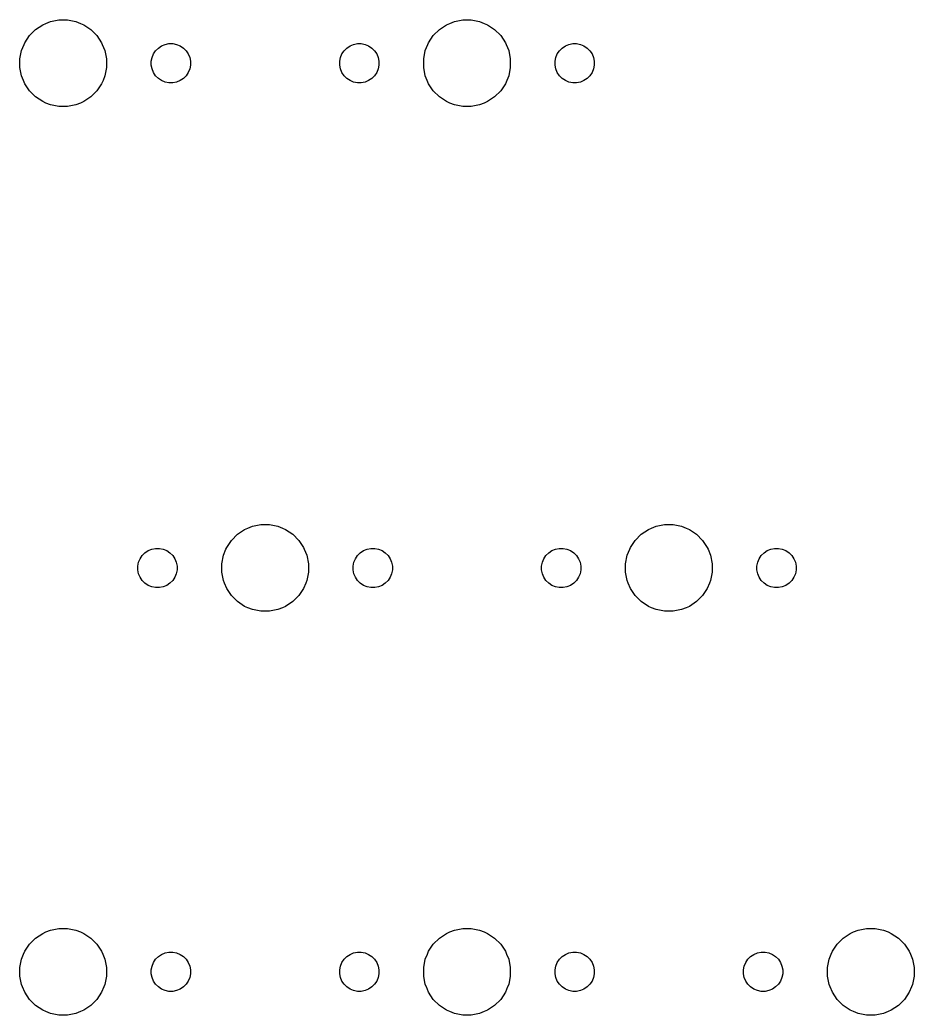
# Model space of a CAD drawing. Extents: x -9 to 373, y -109 to 13.
# Drawn here: x 145.59 to 187.78, y -44.91 to 2.04 of the extents above; entities that cross this region are included whole.
import ezdxf

# ---------------------------------------------------------------- set-up
doc = ezdxf.new("R2010")
doc.units = 0
doc.layers.add('BLACK', color=7, linetype='CONTINUOUS')

msp = doc.modelspace()

# ---------------------------------------------------------------- linework, layer by layer
at = {"layer": 'BLACK', "linetype": 'CONTINUOUS'}
for p, q in [((146.823, 1.87602), (147.041, 1.96632)), ((147.041, 1.96632), (147.436, 2.0449)), ((147.436, 2.0449), (147.839, 2.0449)), ((147.839, 2.0449), (148.234, 1.96632)), ((148.234, 1.96632), (148.452, 1.87602)), ((165.873, 1.87602), (166.091, 1.96632)), ((166.091, 1.96632), (166.486, 2.0449)), ((166.486, 2.0449), (166.889, 2.0449)), ((166.889, 2.0449), (167.284, 1.96632)), ((167.284, 1.96632), (167.502, 1.87602)), ((146.049, 1.30355), (146.334, 1.58838)), ((146.334, 1.58838), (146.669, 1.81217)), ((146.669, 1.81217), (146.823, 1.87602)), ((148.452, 1.87602), (148.606, 1.81217)), ((148.606, 1.81217), (148.941, 1.58838)), ((148.941, 1.58838), (149.226, 1.30355)), ((165.099, 1.30355), (165.384, 1.58838)), ((165.384, 1.58838), (165.719, 1.81217)), ((165.719, 1.81217), (165.873, 1.87602)), ((167.502, 1.87602), (167.656, 1.81217)), ((167.656, 1.81217), (167.991, 1.58838)), ((167.991, 1.58838), (168.276, 1.30355)), ((145.793, 0.890414), (145.825, 0.968623)), ((145.825, 0.968623), (146.049, 1.30355)), ((149.226, 1.30355), (149.45, 0.968623)), ((149.45, 0.968623), (149.482, 0.890414)), ((164.843, 0.890414), (164.875, 0.968623)), ((164.875, 0.968623), (165.099, 1.30355)), ((168.276, 1.30355), (168.5, 0.968623)), ((168.5, 0.968623), (168.532, 0.890414)), ((145.593, 0.201406), (145.671, 0.596474)), ((145.671, 0.596474), (145.793, 0.890414)), ((149.482, 0.890414), (149.604, 0.596474)), ((149.604, 0.596474), (149.682, 0.201406)), ((151.897, 0.438626), (151.998, 0.590291)), ((151.998, 0.590291), (152.127, 0.719272)), ((152.127, 0.719272), (152.279, 0.820611)), ((152.279, 0.820611), (152.447, 0.890415)), ((152.447, 0.890415), (152.626, 0.926)), ((152.626, 0.926), (152.809, 0.926)), ((152.809, 0.926), (152.988, 0.890415)), ((152.988, 0.890415), (153.156, 0.820611)), ((153.156, 0.820611), (153.308, 0.719272)), ((153.308, 0.719272), (153.437, 0.590291)), ((153.437, 0.590291), (153.538, 0.438626)), ((160.787, 0.438626), (160.888, 0.590291)), ((160.888, 0.590291), (161.017, 0.719272)), ((161.017, 0.719272), (161.169, 0.820611)), ((161.169, 0.820611), (161.337, 0.890415)), ((161.337, 0.890415), (161.516, 0.926)), ((161.516, 0.926), (161.699, 0.926)), ((161.699, 0.926), (161.878, 0.890415)), ((161.878, 0.890415), (162.046, 0.820611)), ((162.046, 0.820611), (162.198, 0.719272)), ((162.198, 0.719272), (162.327, 0.590291)), ((162.327, 0.590291), (162.428, 0.438626)), ((164.643, 0.201406), (164.721, 0.596474)), ((164.721, 0.596474), (164.843, 0.890414)), ((168.532, 0.890414), (168.654, 0.596474)), ((168.654, 0.596474), (168.732, 0.201406)), ((170.947, 0.438626), (171.048, 0.590291)), ((171.048, 0.590291), (171.177, 0.719272)), ((171.177, 0.719272), (171.329, 0.820611)), ((171.329, 0.820611), (171.497, 0.890415)), ((171.497, 0.890415), (171.676, 0.926)), ((171.676, 0.926), (171.859, 0.926)), ((171.859, 0.926), (172.038, 0.890415)), ((172.038, 0.890415), (172.206, 0.820611)), ((172.206, 0.820611), (172.358, 0.719272)), ((172.358, 0.719272), (172.487, 0.590291)), ((172.487, 0.590291), (172.588, 0.438626)), ((145.593, -0.201406), (145.593, 0.201406)), ((149.682, 0.201406), (149.682, -0.201406)), ((151.791, 0.091203), (151.827, 0.270104)), ((151.791, -0.091203), (151.791, 0.091203)), ((151.827, 0.270104), (151.897, 0.438626)), ((153.538, 0.438626), (153.608, 0.270104)), ((153.608, 0.270104), (153.643, 0.091203)), ((153.643, 0.091203), (153.643, -0.091203)), ((160.681, 0.091203), (160.717, 0.270104)), ((160.681, -0.091203), (160.681, 0.091203)), ((160.717, 0.270104), (160.787, 0.438626)), ((162.428, 0.438626), (162.498, 0.270104)), ((162.498, 0.270104), (162.534, 0.091203)), ((162.534, 0.091203), (162.534, -0.091203)), ((164.643, -0.201406), (164.643, 0.201406)), ((168.732, 0.201406), (168.732, -0.201406)), ((170.841, 0.091203), (170.877, 0.270104)), ((170.841, -0.091203), (170.841, 0.091203)), ((170.877, 0.270104), (170.947, 0.438626)), ((172.588, 0.438626), (172.658, 0.270104)), ((172.658, 0.270104), (172.694, 0.091203)), ((172.694, 0.091203), (172.694, -0.091203)), ((145.671, -0.596474), (145.593, -0.201406)), ((149.682, -0.201406), (149.604, -0.596474)), ((151.827, -0.270104), (151.791, -0.091203)), ((151.897, -0.438626), (151.827, -0.270104)), ((151.998, -0.590291), (151.897, -0.438626)), ((153.538, -0.438626), (153.437, -0.590291)), ((153.608, -0.270104), (153.538, -0.438626)), ((153.643, -0.091203), (153.608, -0.270104)), ((160.717, -0.270104), (160.681, -0.091203)), ((160.787, -0.438626), (160.717, -0.270104)), ((160.888, -0.590291), (160.787, -0.438626)), ((162.428, -0.438626), (162.327, -0.590291)), ((162.498, -0.270104), (162.428, -0.438626)), ((162.534, -0.091203), (162.498, -0.270104)), ((164.721, -0.596474), (164.643, -0.201406)), ((168.732, -0.201406), (168.654, -0.596474)), ((170.877, -0.270104), (170.841, -0.091203)), ((170.947, -0.438626), (170.877, -0.270104)), ((171.048, -0.590291), (170.947, -0.438626)), ((172.588, -0.438626), (172.487, -0.590291)), ((172.658, -0.270104), (172.588, -0.438626)), ((172.694, -0.091203), (172.658, -0.270104)), ((145.761, -0.814474), (145.671, -0.596474)), ((145.825, -0.968623), (145.761, -0.814474)), ((149.514, -0.814474), (149.45, -0.968623)), ((149.604, -0.596474), (149.514, -0.814474)), ((152.127, -0.719272), (151.998, -0.590291)), ((152.279, -0.820611), (152.127, -0.719272)), ((152.447, -0.890415), (152.279, -0.820611)), ((152.626, -0.926), (152.447, -0.890415)), ((152.809, -0.926), (152.626, -0.926)), ((152.988, -0.890415), (152.809, -0.926)), ((153.156, -0.820611), (152.988, -0.890415)), ((153.308, -0.719272), (153.156, -0.820611)), ((153.437, -0.590291), (153.308, -0.719272)), ((161.017, -0.719272), (160.888, -0.590291)), ((161.169, -0.820611), (161.017, -0.719272)), ((161.337, -0.890415), (161.169, -0.820611)), ((161.516, -0.926), (161.337, -0.890415)), ((161.699, -0.926), (161.516, -0.926)), ((161.878, -0.890415), (161.699, -0.926)), ((162.046, -0.820611), (161.878, -0.890415)), ((162.198, -0.719272), (162.046, -0.820611)), ((162.327, -0.590291), (162.198, -0.719272)), ((164.811, -0.814474), (164.721, -0.596474)), ((164.875, -0.968623), (164.811, -0.814474)), ((168.564, -0.814474), (168.5, -0.968623)), ((168.654, -0.596474), (168.564, -0.814474)), ((171.177, -0.719272), (171.048, -0.590291)), ((171.329, -0.820611), (171.177, -0.719272)), ((171.497, -0.890415), (171.329, -0.820611)), ((171.676, -0.926), (171.497, -0.890415)), ((171.859, -0.926), (171.676, -0.926)), ((172.038, -0.890415), (171.859, -0.926)), ((172.206, -0.820611), (172.038, -0.890415)), ((172.358, -0.719272), (172.206, -0.820611)), ((172.487, -0.590291), (172.358, -0.719272)), ((146.049, -1.30355), (145.825, -0.968623)), ((146.334, -1.58838), (146.049, -1.30355)), ((149.226, -1.30355), (148.941, -1.58838)), ((149.45, -0.968623), (149.226, -1.30355)), ((165.099, -1.30355), (164.875, -0.968623)), ((165.384, -1.58838), (165.099, -1.30355)), ((168.276, -1.30355), (167.991, -1.58838)), ((168.5, -0.968623), (168.276, -1.30355)), ((146.669, -1.81217), (146.334, -1.58838)), ((146.823, -1.87602), (146.669, -1.81217)), ((147.041, -1.96632), (146.823, -1.87602)), ((148.452, -1.87602), (148.234, -1.96632)), ((148.606, -1.81217), (148.452, -1.87602)), ((148.941, -1.58838), (148.606, -1.81217)), ((165.719, -1.81217), (165.384, -1.58838)), ((165.873, -1.87602), (165.719, -1.81217)), ((166.091, -1.96632), (165.873, -1.87602)), ((167.502, -1.87602), (167.284, -1.96632)), ((167.656, -1.81217), (167.502, -1.87602)), ((167.991, -1.58838), (167.656, -1.81217)), ((147.436, -2.0449), (147.041, -1.96632)), ((147.839, -2.0449), (147.436, -2.0449)), ((148.234, -1.96632), (147.839, -2.0449)), ((166.486, -2.0449), (166.091, -1.96632)), ((166.889, -2.0449), (166.486, -2.0449)), ((167.284, -1.96632), (166.889, -2.0449)), ((155.859, -22.2241), (156.194, -22.0003)), ((156.194, -22.0003), (156.348, -21.9365)), ((156.348, -21.9365), (156.566, -21.8462)), ((156.566, -21.8462), (156.961, -21.7676)), ((156.961, -21.7676), (157.364, -21.7676)), ((157.364, -21.7676), (157.759, -21.8462)), ((157.759, -21.8462), (157.977, -21.9365)), ((157.977, -21.9365), (158.131, -22.0003)), ((158.131, -22.0003), (158.466, -22.2241)), ((174.909, -22.2241), (175.244, -22.0003)), ((175.244, -22.0003), (175.398, -21.9365)), ((175.398, -21.9365), (175.616, -21.8462)), ((175.616, -21.8462), (176.011, -21.7676)), ((176.011, -21.7676), (176.414, -21.7676)), ((176.414, -21.7676), (176.809, -21.8462)), ((176.809, -21.8462), (177.027, -21.9365)), ((177.027, -21.9365), (177.181, -22.0003)), ((177.181, -22.0003), (177.516, -22.2241)), ((155.35, -22.8439), (155.574, -22.509)), ((155.574, -22.509), (155.859, -22.2241)), ((158.466, -22.2241), (158.751, -22.509)), ((158.751, -22.509), (158.975, -22.8439)), ((174.4, -22.8439), (174.624, -22.509)), ((174.624, -22.509), (174.909, -22.2241)), ((177.516, -22.2241), (177.801, -22.509)), ((177.801, -22.509), (178.025, -22.8439)), ((151.492, -23.0932), (151.644, -22.9919)), ((151.644, -22.9919), (151.812, -22.9221)), ((151.812, -22.9221), (151.991, -22.8865)), ((151.991, -22.8865), (152.174, -22.8865)), ((152.174, -22.8865), (152.353, -22.9221)), ((152.353, -22.9221), (152.521, -22.9919)), ((152.521, -22.9919), (152.673, -23.0932)), ((155.196, -23.216), (155.315, -22.929)), ((155.315, -22.929), (155.35, -22.8439)), ((158.975, -22.8439), (159.01, -22.929)), ((159.01, -22.929), (159.129, -23.216)), ((161.652, -23.0932), (161.804, -22.9919)), ((161.804, -22.9919), (161.972, -22.9221)), ((161.972, -22.9221), (162.151, -22.8865)), ((162.151, -22.8865), (162.334, -22.8865)), ((162.334, -22.8865), (162.513, -22.9221)), ((162.513, -22.9221), (162.681, -22.9919)), ((162.681, -22.9919), (162.833, -23.0932)), ((170.542, -23.0932), (170.694, -22.9919)), ((170.694, -22.9919), (170.862, -22.9221)), ((170.862, -22.9221), (171.041, -22.8865)), ((171.041, -22.8865), (171.224, -22.8865)), ((171.224, -22.8865), (171.403, -22.9221)), ((171.403, -22.9221), (171.571, -22.9919)), ((171.571, -22.9919), (171.723, -23.0932)), ((174.246, -23.216), (174.365, -22.929)), ((174.365, -22.929), (174.4, -22.8439)), ((178.025, -22.8439), (178.06, -22.929)), ((178.06, -22.929), (178.179, -23.216)), ((180.702, -23.0932), (180.854, -22.9919)), ((180.854, -22.9919), (181.022, -22.9221)), ((181.022, -22.9221), (181.201, -22.8865)), ((181.201, -22.8865), (181.384, -22.8865)), ((181.384, -22.8865), (181.563, -22.9221)), ((181.563, -22.9221), (181.731, -22.9919)), ((181.731, -22.9919), (181.883, -23.0932)), ((151.192, -23.5424), (151.262, -23.3739)), ((151.262, -23.3739), (151.363, -23.2222)), ((151.363, -23.2222), (151.492, -23.0932)), ((152.673, -23.0932), (152.802, -23.2222)), ((152.802, -23.2222), (152.903, -23.3739)), ((152.903, -23.3739), (152.973, -23.5424)), ((155.118, -23.6111), (155.196, -23.216)), ((159.129, -23.216), (159.207, -23.6111)), ((161.352, -23.5424), (161.422, -23.3739)), ((161.422, -23.3739), (161.523, -23.2222)), ((161.523, -23.2222), (161.652, -23.0932)), ((162.833, -23.0932), (162.962, -23.2222)), ((162.962, -23.2222), (163.063, -23.3739)), ((163.063, -23.3739), (163.133, -23.5424)), ((170.242, -23.5424), (170.312, -23.3739)), ((170.312, -23.3739), (170.413, -23.2222)), ((170.413, -23.2222), (170.542, -23.0932)), ((171.723, -23.0932), (171.852, -23.2222)), ((171.852, -23.2222), (171.953, -23.3739)), ((171.953, -23.3739), (172.023, -23.5424)), ((174.168, -23.6111), (174.246, -23.216)), ((178.179, -23.216), (178.257, -23.6111)), ((180.402, -23.5424), (180.472, -23.3739)), ((180.472, -23.3739), (180.573, -23.2222)), ((180.573, -23.2222), (180.702, -23.0932)), ((181.883, -23.0932), (182.012, -23.2222)), ((182.012, -23.2222), (182.113, -23.3739)), ((182.113, -23.3739), (182.183, -23.5424)), ((151.156, -23.7213), (151.192, -23.5424)), ((151.156, -23.9037), (151.156, -23.7213)), ((151.192, -24.0826), (151.156, -23.9037)), ((152.973, -23.5424), (153.008, -23.7213)), ((153.008, -23.9037), (152.973, -24.0826)), ((153.008, -23.7213), (153.008, -23.9037)), ((155.118, -24.0139), (155.118, -23.6111)), ((159.207, -23.6111), (159.207, -24.0139)), ((161.316, -23.7213), (161.352, -23.5424)), ((161.316, -23.9037), (161.316, -23.7213)), ((161.352, -24.0826), (161.316, -23.9037)), ((163.133, -23.5424), (163.168, -23.7213)), ((163.168, -23.9037), (163.133, -24.0826)), ((163.168, -23.7213), (163.168, -23.9037)), ((170.207, -23.7213), (170.242, -23.5424)), ((170.207, -23.9037), (170.207, -23.7213)), ((170.242, -24.0826), (170.207, -23.9037)), ((172.023, -23.5424), (172.058, -23.7213)), ((172.058, -23.9037), (172.023, -24.0826)), ((172.058, -23.7213), (172.058, -23.9037)), ((174.168, -24.0139), (174.168, -23.6111)), ((178.257, -23.6111), (178.257, -24.0139)), ((180.367, -23.7213), (180.402, -23.5424)), ((180.367, -23.9037), (180.367, -23.7213)), ((180.402, -24.0826), (180.367, -23.9037)), ((182.183, -23.5424), (182.219, -23.7213)), ((182.219, -23.9037), (182.183, -24.0826)), ((182.219, -23.7213), (182.219, -23.9037)), ((151.262, -24.2511), (151.192, -24.0826)), ((151.363, -24.4028), (151.262, -24.2511)), ((151.492, -24.5318), (151.363, -24.4028)), ((152.802, -24.4028), (152.673, -24.5318)), ((152.903, -24.2511), (152.802, -24.4028)), ((152.973, -24.0826), (152.903, -24.2511)), ((155.196, -24.409), (155.118, -24.0139)), ((155.247, -24.5318), (155.196, -24.409)), ((159.129, -24.409), (159.078, -24.5318)), ((159.207, -24.0139), (159.129, -24.409)), ((161.422, -24.2511), (161.352, -24.0826)), ((161.523, -24.4028), (161.422, -24.2511)), ((161.652, -24.5318), (161.523, -24.4028)), ((162.962, -24.4028), (162.833, -24.5318)), ((163.063, -24.2511), (162.962, -24.4028)), ((163.133, -24.0826), (163.063, -24.2511)), ((170.312, -24.2511), (170.242, -24.0826)), ((170.413, -24.4028), (170.312, -24.2511)), ((170.542, -24.5318), (170.413, -24.4028)), ((171.852, -24.4028), (171.723, -24.5318)), ((171.953, -24.2511), (171.852, -24.4028)), ((172.023, -24.0826), (171.953, -24.2511)), ((174.246, -24.409), (174.168, -24.0139)), ((174.297, -24.5318), (174.246, -24.409)), ((178.179, -24.409), (178.128, -24.5318)), ((178.257, -24.0139), (178.179, -24.409)), ((180.472, -24.2511), (180.402, -24.0826)), ((180.573, -24.4028), (180.472, -24.2511)), ((180.702, -24.5318), (180.573, -24.4028)), ((182.012, -24.4028), (181.883, -24.5318)), ((182.113, -24.2511), (182.012, -24.4028)), ((182.183, -24.0826), (182.113, -24.2511)), ((151.644, -24.6331), (151.492, -24.5318)), ((151.812, -24.7029), (151.644, -24.6331)), ((151.991, -24.7385), (151.812, -24.7029)), ((152.174, -24.7385), (151.991, -24.7385)), ((152.353, -24.7029), (152.174, -24.7385)), ((152.521, -24.6331), (152.353, -24.7029)), ((152.673, -24.5318), (152.521, -24.6331)), ((155.35, -24.7811), (155.247, -24.5318)), ((155.574, -25.116), (155.35, -24.7811)), ((158.975, -24.7811), (158.751, -25.116)), ((159.078, -24.5318), (158.975, -24.7811)), ((161.804, -24.6331), (161.652, -24.5318)), ((161.972, -24.7029), (161.804, -24.6331)), ((162.151, -24.7385), (161.972, -24.7029)), ((162.334, -24.7385), (162.151, -24.7385)), ((162.513, -24.7029), (162.334, -24.7385)), ((162.681, -24.6331), (162.513, -24.7029)), ((162.833, -24.5318), (162.681, -24.6331)), ((170.694, -24.6331), (170.542, -24.5318)), ((170.862, -24.7029), (170.694, -24.6331)), ((171.041, -24.7385), (170.862, -24.7029)), ((171.224, -24.7385), (171.041, -24.7385)), ((171.403, -24.7029), (171.224, -24.7385)), ((171.571, -24.6331), (171.403, -24.7029)), ((171.723, -24.5318), (171.571, -24.6331)), ((174.4, -24.7811), (174.297, -24.5318)), ((174.624, -25.116), (174.4, -24.7811)), ((178.025, -24.7811), (177.801, -25.116)), ((178.128, -24.5318), (178.025, -24.7811)), ((180.854, -24.6331), (180.702, -24.5318)), ((181.022, -24.7029), (180.854, -24.6331)), ((181.201, -24.7385), (181.022, -24.7029)), ((181.384, -24.7385), (181.201, -24.7385)), ((181.563, -24.7029), (181.384, -24.7385)), ((181.731, -24.6331), (181.563, -24.7029)), ((181.883, -24.5318), (181.731, -24.6331)), ((155.859, -25.4009), (155.574, -25.116)), ((158.751, -25.116), (158.466, -25.4009)), ((174.909, -25.4009), (174.624, -25.116)), ((177.801, -25.116), (177.516, -25.4009)), ((156.194, -25.6247), (155.859, -25.4009)), ((156.348, -25.6885), (156.194, -25.6247)), ((156.566, -25.7788), (156.348, -25.6885)), ((156.961, -25.8574), (156.566, -25.7788)), ((157.759, -25.7788), (157.364, -25.8574)), ((157.977, -25.6885), (157.759, -25.7788)), ((158.131, -25.6247), (157.977, -25.6885)), ((158.466, -25.4009), (158.131, -25.6247)), ((175.244, -25.6247), (174.909, -25.4009)), ((175.398, -25.6885), (175.244, -25.6247)), ((175.616, -25.7788), (175.398, -25.6885)), ((176.011, -25.8574), (175.616, -25.7788)), ((176.809, -25.7788), (176.414, -25.8574)), ((177.027, -25.6885), (176.809, -25.7788)), ((177.181, -25.6247), (177.027, -25.6885)), ((177.516, -25.4009), (177.181, -25.6247)), ((157.364, -25.8574), (156.961, -25.8574)), ((176.414, -25.8574), (176.011, -25.8574)), ((147.041, -40.8962), (147.436, -40.8176)), ((147.436, -40.8176), (147.839, -40.8176)), ((147.839, -40.8176), (148.234, -40.8962)), ((166.091, -40.8962), (166.486, -40.8176)), ((166.486, -40.8176), (166.889, -40.8176)), ((166.889, -40.8176), (167.284, -40.8962)), ((185.141, -40.8962), (185.536, -40.8176)), ((185.536, -40.8176), (185.939, -40.8176)), ((185.939, -40.8176), (186.334, -40.8962)), ((146.049, -41.559), (146.334, -41.2741)), ((146.334, -41.2741), (146.669, -41.0503)), ((146.669, -41.0503), (146.823, -40.9865)), ((146.823, -40.9865), (147.041, -40.8962)), ((148.234, -40.8962), (148.452, -40.9865)), ((148.452, -40.9865), (148.606, -41.0503)), ((148.606, -41.0503), (148.941, -41.2741)), ((148.941, -41.2741), (149.226, -41.559)), ((165.099, -41.559), (165.384, -41.2741)), ((165.384, -41.2741), (165.719, -41.0503)), ((165.719, -41.0503), (165.873, -40.9865)), ((165.873, -40.9865), (166.091, -40.8962)), ((167.284, -40.8962), (167.502, -40.9865)), ((167.502, -40.9865), (167.656, -41.0503)), ((167.656, -41.0503), (167.991, -41.2741)), ((167.991, -41.2741), (168.276, -41.559)), ((184.149, -41.559), (184.434, -41.2741)), ((184.434, -41.2741), (184.769, -41.0503)), ((184.769, -41.0503), (184.923, -40.9865)), ((184.923, -40.9865), (185.141, -40.8962)), ((186.334, -40.8962), (186.552, -40.9865)), ((186.552, -40.9865), (186.706, -41.0503)), ((186.706, -41.0503), (187.041, -41.2741)), ((187.041, -41.2741), (187.326, -41.559)), ((145.825, -41.8939), (146.049, -41.559)), ((149.226, -41.559), (149.45, -41.8939)), ((164.875, -41.8939), (165.099, -41.559)), ((168.276, -41.559), (168.5, -41.8939)), ((183.925, -41.8939), (184.149, -41.559)), ((187.326, -41.559), (187.55, -41.8939)), ((145.671, -42.266), (145.766, -42.0379)), ((145.766, -42.0379), (145.825, -41.8939)), ((149.45, -41.8939), (149.509, -42.0379)), ((149.509, -42.0379), (149.604, -42.266)), ((151.998, -42.2722), (152.127, -42.1432)), ((152.127, -42.1432), (152.279, -42.0419)), ((152.279, -42.0419), (152.447, -41.9721)), ((152.447, -41.9721), (152.626, -41.9365)), ((152.626, -41.9365), (152.809, -41.9365)), ((152.809, -41.9365), (152.988, -41.9721)), ((152.988, -41.9721), (153.156, -42.0419)), ((153.156, -42.0419), (153.308, -42.1432)), ((153.308, -42.1432), (153.437, -42.2722)), ((160.888, -42.2722), (161.017, -42.1432)), ((161.017, -42.1432), (161.169, -42.0419)), ((161.169, -42.0419), (161.337, -41.9721)), ((161.337, -41.9721), (161.516, -41.9365)), ((161.516, -41.9365), (161.699, -41.9365)), ((161.699, -41.9365), (161.878, -41.9721)), ((161.878, -41.9721), (162.046, -42.0419)), ((162.046, -42.0419), (162.198, -42.1432)), ((162.198, -42.1432), (162.327, -42.2722)), ((164.721, -42.266), (164.816, -42.0379)), ((164.816, -42.0379), (164.875, -41.8939)), ((168.5, -41.8939), (168.559, -42.0379)), ((168.559, -42.0379), (168.654, -42.266)), ((171.048, -42.2722), (171.177, -42.1432)), ((171.177, -42.1432), (171.329, -42.0419)), ((171.329, -42.0419), (171.497, -41.9721)), ((171.497, -41.9721), (171.676, -41.9365)), ((171.676, -41.9365), (171.859, -41.9365)), ((171.859, -41.9365), (172.038, -41.9721)), ((172.038, -41.9721), (172.206, -42.0419)), ((172.206, -42.0419), (172.358, -42.1432)), ((172.358, -42.1432), (172.487, -42.2722)), ((179.938, -42.2722), (180.067, -42.1432)), ((180.067, -42.1432), (180.219, -42.0419)), ((180.219, -42.0419), (180.387, -41.9721)), ((180.387, -41.9721), (180.566, -41.9365)), ((180.566, -41.9365), (180.749, -41.9365)), ((180.749, -41.9365), (180.928, -41.9721)), ((180.928, -41.9721), (181.096, -42.0419)), ((181.096, -42.0419), (181.248, -42.1432)), ((181.248, -42.1432), (181.377, -42.2722)), ((183.771, -42.266), (183.866, -42.0379)), ((183.866, -42.0379), (183.925, -41.8939)), ((187.55, -41.8939), (187.609, -42.0379)), ((187.609, -42.0379), (187.704, -42.266)), ((145.593, -42.6611), (145.671, -42.266)), ((145.593, -43.0639), (145.593, -42.6611)), ((149.604, -42.266), (149.682, -42.6611)), ((149.682, -42.6611), (149.682, -43.0639)), ((151.791, -42.7713), (151.827, -42.5924)), ((151.827, -42.5924), (151.897, -42.4239)), ((151.897, -42.4239), (151.998, -42.2722)), ((153.437, -42.2722), (153.538, -42.4239)), ((153.538, -42.4239), (153.608, -42.5924)), ((153.608, -42.5924), (153.643, -42.7713)), ((160.681, -42.7713), (160.717, -42.5924)), ((160.717, -42.5924), (160.787, -42.4239)), ((160.787, -42.4239), (160.888, -42.2722)), ((162.327, -42.2722), (162.428, -42.4239)), ((162.428, -42.4239), (162.498, -42.5924)), ((162.498, -42.5924), (162.534, -42.7713)), ((164.643, -42.6611), (164.721, -42.266)), ((164.643, -43.0639), (164.643, -42.6611)), ((168.654, -42.266), (168.732, -42.6611)), ((168.732, -42.6611), (168.732, -43.0639)), ((170.841, -42.7713), (170.877, -42.5924)), ((170.877, -42.5924), (170.947, -42.4239)), ((170.947, -42.4239), (171.048, -42.2722)), ((172.487, -42.2722), (172.588, -42.4239)), ((172.588, -42.4239), (172.658, -42.5924)), ((172.658, -42.5924), (172.694, -42.7713)), ((179.731, -42.7713), (179.767, -42.5924)), ((179.767, -42.5924), (179.837, -42.4239)), ((179.837, -42.4239), (179.938, -42.2722)), ((181.377, -42.2722), (181.478, -42.4239)), ((181.478, -42.4239), (181.548, -42.5924)), ((181.548, -42.5924), (181.583, -42.7713)), ((183.693, -42.6611), (183.771, -42.266)), ((183.693, -43.0639), (183.693, -42.6611)), ((187.704, -42.266), (187.782, -42.6611)), ((187.782, -42.6611), (187.782, -43.0639)), ((145.671, -43.459), (145.593, -43.0639)), ((149.682, -43.0639), (149.604, -43.459)), ((151.791, -42.9537), (151.791, -42.7713)), ((151.827, -43.1326), (151.791, -42.9537)), ((151.897, -43.3011), (151.827, -43.1326)), ((153.608, -43.1326), (153.538, -43.3011)), ((153.643, -42.9537), (153.608, -43.1326)), ((153.643, -42.7713), (153.643, -42.9537)), ((160.681, -42.9537), (160.681, -42.7713)), ((160.717, -43.1326), (160.681, -42.9537)), ((160.787, -43.3011), (160.717, -43.1326)), ((162.498, -43.1326), (162.428, -43.3011)), ((162.534, -42.9537), (162.498, -43.1326)), ((162.534, -42.7713), (162.534, -42.9537)), ((164.721, -43.459), (164.643, -43.0639)), ((168.732, -43.0639), (168.654, -43.459)), ((170.841, -42.9537), (170.841, -42.7713)), ((170.877, -43.1326), (170.841, -42.9537)), ((170.947, -43.3011), (170.877, -43.1326)), ((172.658, -43.1326), (172.588, -43.3011)), ((172.694, -42.9537), (172.658, -43.1326)), ((172.694, -42.7713), (172.694, -42.9537)), ((179.731, -42.9537), (179.731, -42.7713)), ((179.767, -43.1326), (179.731, -42.9537)), ((179.837, -43.3011), (179.767, -43.1326)), ((181.548, -43.1326), (181.478, -43.3011)), ((181.583, -42.9537), (181.548, -43.1326)), ((181.583, -42.7713), (181.583, -42.9537)), ((183.771, -43.459), (183.693, -43.0639)), ((187.782, -43.0639), (187.704, -43.459)), ((145.722, -43.5818), (145.671, -43.459)), ((145.825, -43.8311), (145.722, -43.5818)), ((149.553, -43.5818), (149.45, -43.8311)), ((149.604, -43.459), (149.553, -43.5818)), ((151.998, -43.4528), (151.897, -43.3011)), ((152.127, -43.5818), (151.998, -43.4528)), ((152.279, -43.6831), (152.127, -43.5818)), ((153.308, -43.5818), (153.156, -43.6831)), ((153.437, -43.4528), (153.308, -43.5818)), ((153.538, -43.3011), (153.437, -43.4528)), ((160.888, -43.4528), (160.787, -43.3011)), ((161.017, -43.5818), (160.888, -43.4528)), ((161.169, -43.6831), (161.017, -43.5818)), ((162.198, -43.5818), (162.046, -43.6831)), ((162.327, -43.4528), (162.198, -43.5818)), ((162.428, -43.3011), (162.327, -43.4528)), ((164.772, -43.5818), (164.721, -43.459)), ((164.875, -43.8311), (164.772, -43.5818)), ((168.603, -43.5818), (168.5, -43.8311)), ((168.654, -43.459), (168.603, -43.5818)), ((171.048, -43.4528), (170.947, -43.3011)), ((171.177, -43.5818), (171.048, -43.4528)), ((171.329, -43.6831), (171.177, -43.5818)), ((172.358, -43.5818), (172.206, -43.6831)), ((172.487, -43.4528), (172.358, -43.5818)), ((172.588, -43.3011), (172.487, -43.4528)), ((179.938, -43.4528), (179.837, -43.3011)), ((180.067, -43.5818), (179.938, -43.4528)), ((180.219, -43.6831), (180.067, -43.5818)), ((181.248, -43.5818), (181.096, -43.6831)), ((181.377, -43.4528), (181.248, -43.5818)), ((181.478, -43.3011), (181.377, -43.4528)), ((183.822, -43.5818), (183.771, -43.459)), ((183.925, -43.8311), (183.822, -43.5818)), ((187.653, -43.5818), (187.55, -43.8311)), ((187.704, -43.459), (187.653, -43.5818)), ((146.049, -44.166), (145.825, -43.8311)), ((149.45, -43.8311), (149.226, -44.166)), ((152.447, -43.7529), (152.279, -43.6831)), ((152.626, -43.7885), (152.447, -43.7529)), ((152.809, -43.7885), (152.626, -43.7885)), ((152.988, -43.7529), (152.809, -43.7885)), ((153.156, -43.6831), (152.988, -43.7529)), ((161.337, -43.7529), (161.169, -43.6831)), ((161.516, -43.7885), (161.337, -43.7529)), ((161.699, -43.7885), (161.516, -43.7885)), ((161.878, -43.7529), (161.699, -43.7885)), ((162.046, -43.6831), (161.878, -43.7529)), ((165.099, -44.166), (164.875, -43.8311)), ((168.5, -43.8311), (168.276, -44.166)), ((171.497, -43.7529), (171.329, -43.6831)), ((171.676, -43.7885), (171.497, -43.7529)), ((171.859, -43.7885), (171.676, -43.7885)), ((172.038, -43.7529), (171.859, -43.7885)), ((172.206, -43.6831), (172.038, -43.7529)), ((180.387, -43.7529), (180.219, -43.6831)), ((180.566, -43.7885), (180.387, -43.7529)), ((180.749, -43.7885), (180.566, -43.7885)), ((180.928, -43.7529), (180.749, -43.7885)), ((181.096, -43.6831), (180.928, -43.7529)), ((184.149, -44.166), (183.925, -43.8311)), ((187.55, -43.8311), (187.326, -44.166)), ((146.334, -44.4509), (146.049, -44.166)), ((146.669, -44.6747), (146.334, -44.4509)), ((148.941, -44.4509), (148.606, -44.6747)), ((149.226, -44.166), (148.941, -44.4509)), ((165.384, -44.4509), (165.099, -44.166)), ((165.719, -44.6747), (165.384, -44.4509)), ((167.991, -44.4509), (167.656, -44.6747)), ((168.276, -44.166), (167.991, -44.4509)), ((184.434, -44.4509), (184.149, -44.166)), ((184.769, -44.6747), (184.434, -44.4509)), ((187.041, -44.4509), (186.706, -44.6747)), ((187.326, -44.166), (187.041, -44.4509)), ((146.823, -44.7385), (146.669, -44.6747)), ((147.041, -44.8288), (146.823, -44.7385)), ((147.436, -44.9074), (147.041, -44.8288)), ((147.839, -44.9074), (147.436, -44.9074)), ((148.234, -44.8288), (147.839, -44.9074)), ((148.452, -44.7385), (148.234, -44.8288)), ((148.606, -44.6747), (148.452, -44.7385)), ((165.873, -44.7385), (165.719, -44.6747)), ((166.091, -44.8288), (165.873, -44.7385)), ((166.486, -44.9074), (166.091, -44.8288)), ((166.889, -44.9074), (166.486, -44.9074)), ((167.284, -44.8288), (166.889, -44.9074)), ((167.502, -44.7385), (167.284, -44.8288)), ((167.656, -44.6747), (167.502, -44.7385)), ((184.923, -44.7385), (184.769, -44.6747)), ((185.141, -44.8288), (184.923, -44.7385)), ((185.536, -44.9074), (185.141, -44.8288)), ((185.939, -44.9074), (185.536, -44.9074)), ((186.334, -44.8288), (185.939, -44.9074)), ((186.552, -44.7385), (186.334, -44.8288)), ((186.706, -44.6747), (186.552, -44.7385))]:
    msp.add_line(p, q, dxfattribs=at)

doc.saveas('drawing.dxf')
